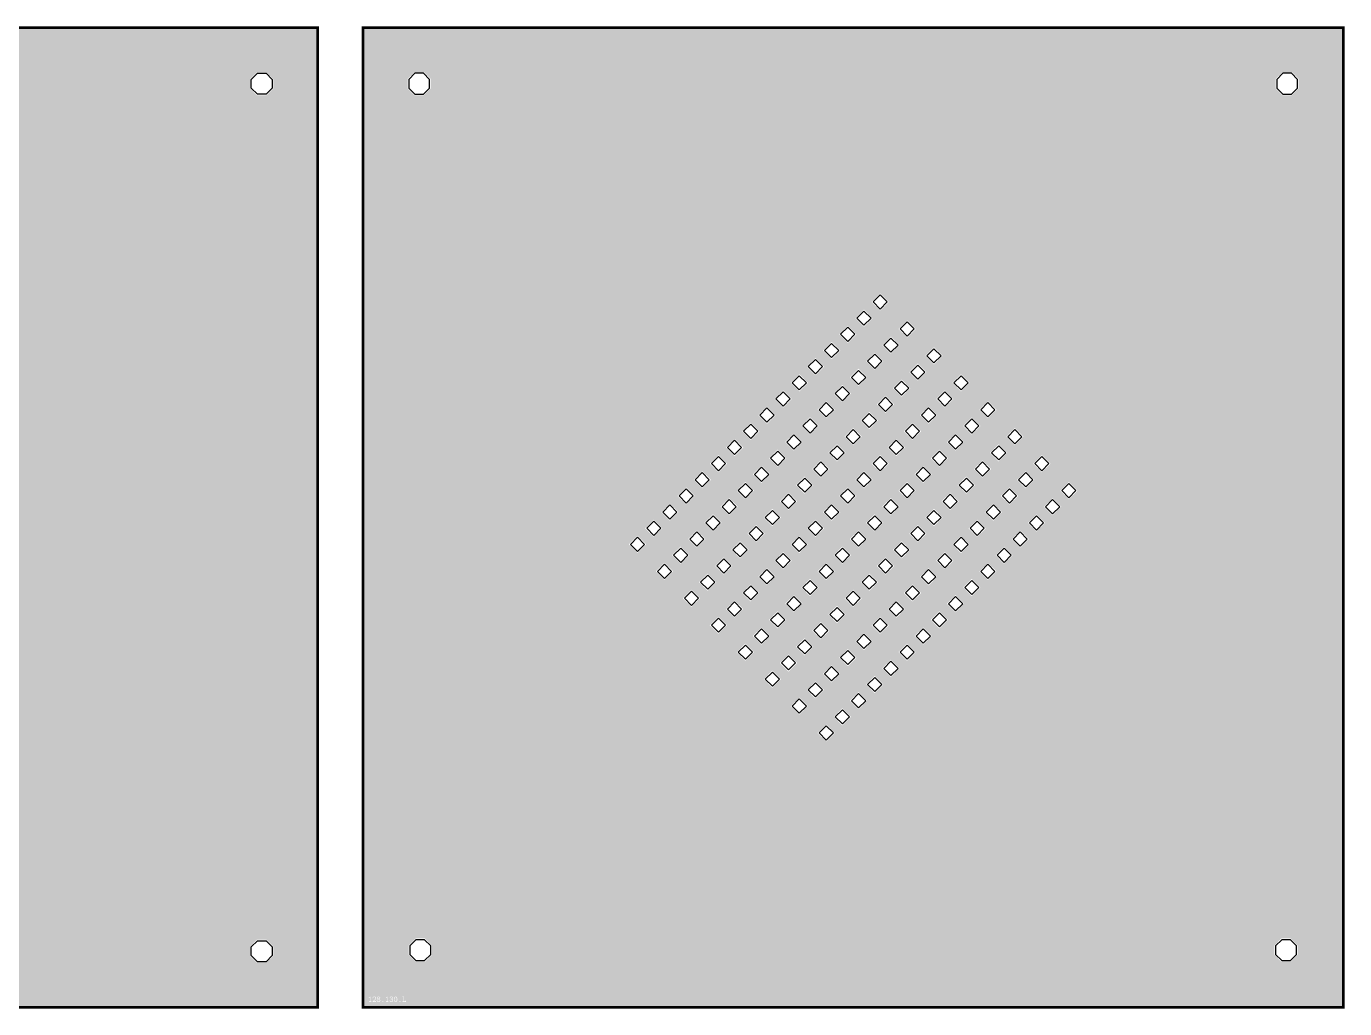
# Model space of a CAD drawing. Extents: x -11195 to 77029, y -42191 to 8336.
# Drawn here: x 21021 to 33125, y -28667 to -19642 of the extents above; entities that cross this region are included whole.
import ezdxf

# ---------------------------------------------------------------- set-up
doc = ezdxf.new("R2010")
doc.units = 13
doc.header["$MEASUREMENT"] = 0
doc.layers.get('0').update_dxf_attribs({"color": 6})
for name, color, linetype in [('L14D0 Au', 2, 'Continuous'), ('L16D0 Col', 254, 'Continuous'), ('L20D0 Key', 8, 'Continuous')]:
    doc.layers.add(name, color=color, linetype=linetype)

# ---------------------------------------------------------------- blocks, each defined once
blk = doc.blocks.new('SMALLPOST')
at = {"layer": 'L20D0 Key'}
blk.add_lwpolyline([(-39.799, -96.083), (-96.083, -39.799), (-96.083, 39.799), (-39.799, 96.083), (39.799, 96.083), (96.083, 39.799), (96.083, -39.799), (39.799, -96.083)], close=True, dxfattribs=at)
blk = doc.blocks.new('128.70.L.RIE')
at = {"layer": 'L14D0 Au'}
h = blk.add_hatch(color=256, dxfattribs=at)
h.paths.add_polyline_path([(145, 72), (146, 72), (151, 74), (155, 76), (156, 81), (154, 86), (152, 87), (147, 89), (146, 89), (140, 88), (137, 85), (135, 81), (137, 76), (139, 74)], flags=0)
h.paths.add_polyline_path([(265, 89), (263, 89), (259, 87), (256, 83), (254, 78), (253, 72), (252, 69), (253, 63), (254, 57), (257, 52), (257, 52), (261, 48), (263, 47), (268, 49), (271, 54), (271, 54), (273, 59), (274, 65), (274, 69), (274, 75), (272, 81), (270, 85), (269, 86)], flags=0)
h.paths.add_polyline_path([(144, 48), (146, 47), (151, 49), (155, 52), (157, 57), (157, 58), (156, 63), (153, 66), (148, 68), (146, 68), (140, 67), (136, 64), (134, 58), (134, 58), (136, 52), (139, 50)], flags=0)
h.paths.add_polyline_path([(559, 8591), (621, 8529), (621, 8441), (559, 8379), (471, 8379), (409, 8441), (409, 8529), (471, 8591)], flags=16)
h.paths.add_polyline_path([(559, 621), (621, 559), (621, 471), (559, 409), (471, 409), (409, 471), (409, 559), (471, 621)], flags=16)
h.paths.add_polyline_path([(3692, 5165), (3729, 5201), (3766, 5165), (3729, 5128)], flags=16)
h.paths.add_polyline_path([(3480, 4953), (3517, 4989), (3554, 4953), (3517, 4916)], flags=16)
h.paths.add_polyline_path([(3268, 4740), (3305, 4777), (3342, 4740), (3305, 4704)], flags=16)
h.paths.add_polyline_path([(3056, 4528), (3093, 4565), (3130, 4528), (3093, 4492)], flags=16)
h.paths.add_polyline_path([(3898, 4960), (3934, 4996), (3971, 4960), (3934, 4923)], flags=16)
h.paths.add_polyline_path([(3685, 4747), (3722, 4784), (3759, 4747), (3722, 4711)], flags=16)
h.paths.add_polyline_path([(3473, 4535), (3510, 4572), (3547, 4535), (3510, 4499)], flags=16)
h.paths.add_polyline_path([(3261, 4323), (3298, 4360), (3335, 4323), (3298, 4286)], flags=16)
h.paths.add_polyline_path([(4103, 4755), (4139, 4791), (4176, 4755), (4139, 4718)], flags=16)
h.paths.add_polyline_path([(3890, 4542), (3927, 4579), (3964, 4542), (3927, 4506)], flags=16)
h.paths.add_polyline_path([(3678, 4330), (3715, 4367), (3752, 4330), (3715, 4294)], flags=16)
h.paths.add_polyline_path([(3466, 4118), (3503, 4155), (3540, 4118), (3503, 4081)], flags=16)
h.paths.add_polyline_path([(4308, 4549), (4344, 4586), (4381, 4549), (4344, 4513)], flags=16)
h.paths.add_polyline_path([(4096, 4337), (4132, 4374), (4169, 4337), (4132, 4301)], flags=16)
h.paths.add_polyline_path([(3883, 4125), (3920, 4162), (3957, 4125), (3920, 4088)], flags=16)
h.paths.add_polyline_path([(3671, 3913), (3708, 3950), (3745, 3913), (3708, 3876)], flags=16)
h.paths.add_polyline_path([(5308, 3835), (5271, 3799), (5234, 3835), (5271, 3872)], flags=16)
h.paths.add_polyline_path([(5520, 4047), (5483, 4011), (5446, 4047), (5483, 4084)], flags=16)
h.paths.add_polyline_path([(5732, 4260), (5695, 4223), (5658, 4260), (5695, 4296)], flags=16)
h.paths.add_polyline_path([(5944, 4472), (5907, 4435), (5870, 4472), (5907, 4508)], flags=16)
h.paths.add_polyline_path([(5102, 4040), (5066, 4004), (5029, 4040), (5066, 4077)], flags=16)
h.paths.add_polyline_path([(5315, 4253), (5278, 4216), (5241, 4253), (5278, 4289)], flags=16)
h.paths.add_polyline_path([(5527, 4465), (5490, 4428), (5453, 4465), (5490, 4501)], flags=16)
h.paths.add_polyline_path([(5739, 4677), (5702, 4640), (5665, 4677), (5702, 4714)], flags=16)
h.paths.add_polyline_path([(4897, 4245), (4861, 4209), (4824, 4245), (4861, 4282)], flags=16)
h.paths.add_polyline_path([(5110, 4458), (5073, 4421), (5036, 4458), (5073, 4494)], flags=16)
h.paths.add_polyline_path([(5322, 4670), (5285, 4633), (5248, 4670), (5285, 4706)], flags=16)
h.paths.add_polyline_path([(5534, 4882), (5497, 4845), (5460, 4882), (5497, 4919)], flags=16)
h.paths.add_polyline_path([(4692, 4451), (4656, 4414), (4619, 4451), (4656, 4487)], flags=16)
h.paths.add_polyline_path([(4904, 4663), (4868, 4626), (4831, 4663), (4868, 4699)], flags=16)
h.paths.add_polyline_path([(5117, 4875), (5080, 4838), (5043, 4875), (5080, 4912)], flags=16)
h.paths.add_polyline_path([(5329, 5087), (5292, 5050), (5255, 5087), (5292, 5124)], flags=16)
h.paths.add_polyline_path([(5201, 3729), (5165, 3692), (5128, 3729), (5165, 3766)], flags=16)
h.paths.add_polyline_path([(4989, 3517), (4953, 3480), (4916, 3517), (4953, 3554)], flags=16)
h.paths.add_polyline_path([(4777, 3305), (4740, 3268), (4704, 3305), (4740, 3342)], flags=16)
h.paths.add_polyline_path([(4565, 3093), (4528, 3056), (4492, 3093), (4528, 3130)], flags=16)
h.paths.add_polyline_path([(4996, 3934), (4960, 3898), (4923, 3934), (4960, 3971)], flags=16)
h.paths.add_polyline_path([(4784, 3722), (4747, 3685), (4711, 3722), (4747, 3759)], flags=16)
h.paths.add_polyline_path([(4572, 3510), (4535, 3473), (4499, 3510), (4535, 3547)], flags=16)
h.paths.add_polyline_path([(4360, 3298), (4323, 3261), (4286, 3298), (4323, 3335)], flags=16)
h.paths.add_polyline_path([(4791, 4139), (4755, 4103), (4718, 4139), (4755, 4176)], flags=16)
h.paths.add_polyline_path([(4579, 3927), (4542, 3890), (4506, 3927), (4542, 3964)], flags=16)
h.paths.add_polyline_path([(4367, 3715), (4330, 3678), (4294, 3715), (4330, 3752)], flags=16)
h.paths.add_polyline_path([(4155, 3503), (4118, 3466), (4081, 3503), (4118, 3540)], flags=16)
h.paths.add_polyline_path([(4586, 4344), (4549, 4308), (4513, 4344), (4549, 4381)], flags=16)
h.paths.add_polyline_path([(4374, 4132), (4337, 4096), (4301, 4132), (4337, 4169)], flags=16)
h.paths.add_polyline_path([(4162, 3920), (4125, 3883), (4088, 3920), (4125, 3957)], flags=16)
h.paths.add_polyline_path([(3950, 3708), (3913, 3671), (3876, 3708), (3913, 3745)], flags=16)
h.paths.add_polyline_path([(3799, 5271), (3835, 5308), (3872, 5271), (3835, 5234)], flags=16)
h.paths.add_polyline_path([(4011, 5483), (4047, 5520), (4084, 5483), (4047, 5446)], flags=16)
h.paths.add_polyline_path([(4223, 5695), (4260, 5732), (4296, 5695), (4260, 5658)], flags=16)
h.paths.add_polyline_path([(4435, 5907), (4472, 5944), (4508, 5907), (4472, 5870)], flags=16)
h.paths.add_polyline_path([(4004, 5066), (4040, 5102), (4077, 5066), (4040, 5029)], flags=16)
h.paths.add_polyline_path([(4216, 5278), (4253, 5315), (4289, 5278), (4253, 5241)], flags=16)
h.paths.add_polyline_path([(4428, 5490), (4465, 5527), (4501, 5490), (4465, 5453)], flags=16)
h.paths.add_polyline_path([(4640, 5702), (4677, 5739), (4714, 5702), (4677, 5665)], flags=16)
h.paths.add_polyline_path([(4209, 4861), (4245, 4897), (4282, 4861), (4245, 4824)], flags=16)
h.paths.add_polyline_path([(4421, 5073), (4458, 5110), (4494, 5073), (4458, 5036)], flags=16)
h.paths.add_polyline_path([(4633, 5285), (4670, 5322), (4706, 5285), (4670, 5248)], flags=16)
h.paths.add_polyline_path([(4845, 5497), (4882, 5534), (4919, 5497), (4882, 5460)], flags=16)
h.paths.add_polyline_path([(4414, 4656), (4451, 4692), (4487, 4656), (4451, 4619)], flags=16)
h.paths.add_polyline_path([(4626, 4868), (4663, 4904), (4699, 4868), (4663, 4831)], flags=16)
h.paths.add_polyline_path([(4838, 5080), (4875, 5117), (4912, 5080), (4875, 5043)], flags=16)
h.paths.add_polyline_path([(5050, 5292), (5087, 5329), (5124, 5292), (5087, 5255)], flags=16)
h.paths.add_polyline_path([(5156, 5398), (5193, 5435), (5230, 5398), (5193, 5361)], flags=16)
h.paths.add_polyline_path([(4944, 5186), (4981, 5223), (5018, 5186), (4981, 5149)], flags=16)
h.paths.add_polyline_path([(4732, 4974), (4769, 5011), (4805, 4974), (4769, 4937)], flags=16)
h.paths.add_polyline_path([(4520, 4762), (4557, 4798), (4593, 4762), (4557, 4725)], flags=16)
h.paths.add_polyline_path([(4951, 5603), (4988, 5640), (5025, 5603), (4988, 5566)], flags=16)
h.paths.add_polyline_path([(4739, 5391), (4776, 5428), (4813, 5391), (4776, 5354)], flags=16)
h.paths.add_polyline_path([(4527, 5179), (4564, 5216), (4600, 5179), (4564, 5142)], flags=16)
h.paths.add_polyline_path([(4315, 4967), (4352, 5003), (4388, 4967), (4352, 4930)], flags=16)
h.paths.add_polyline_path([(4746, 5808), (4783, 5845), (4820, 5808), (4783, 5771)], flags=16)
h.paths.add_polyline_path([(4534, 5596), (4571, 5633), (4607, 5596), (4571, 5559)], flags=16)
h.paths.add_polyline_path([(4322, 5384), (4359, 5421), (4395, 5384), (4359, 5347)], flags=16)
h.paths.add_polyline_path([(4110, 5172), (4146, 5209), (4183, 5172), (4146, 5135)], flags=16)
h.paths.add_polyline_path([(4541, 6013), (4578, 6050), (4615, 6013), (4578, 5976)], flags=16)
h.paths.add_polyline_path([(4329, 5801), (4366, 5838), (4402, 5801), (4366, 5764)], flags=16)
h.paths.add_polyline_path([(4117, 5589), (4154, 5626), (4190, 5589), (4154, 5552)], flags=16)
h.paths.add_polyline_path([(3905, 5377), (3941, 5414), (3978, 5377), (3941, 5340)], flags=16)
h.paths.add_polyline_path([(3844, 3602), (3807, 3565), (3770, 3602), (3807, 3639)], flags=16)
h.paths.add_polyline_path([(4056, 3814), (4019, 3777), (3982, 3814), (4019, 3851)], flags=16)
h.paths.add_polyline_path([(4268, 4026), (4231, 3989), (4195, 4026), (4231, 4063)], flags=16)
h.paths.add_polyline_path([(4480, 4238), (4443, 4202), (4407, 4238), (4443, 4275)], flags=16)
h.paths.add_polyline_path([(4049, 3397), (4012, 3360), (3975, 3397), (4012, 3434)], flags=16)
h.paths.add_polyline_path([(4261, 3609), (4224, 3572), (4187, 3609), (4224, 3646)], flags=16)
h.paths.add_polyline_path([(4473, 3821), (4436, 3784), (4400, 3821), (4436, 3858)], flags=16)
h.paths.add_polyline_path([(4685, 4033), (4648, 3997), (4612, 4033), (4648, 4070)], flags=16)
h.paths.add_polyline_path([(4254, 3192), (4217, 3155), (4180, 3192), (4217, 3229)], flags=16)
h.paths.add_polyline_path([(4466, 3404), (4429, 3367), (4393, 3404), (4429, 3441)], flags=16)
h.paths.add_polyline_path([(4678, 3616), (4641, 3579), (4605, 3616), (4641, 3653)], flags=16)
h.paths.add_polyline_path([(4890, 3828), (4854, 3791), (4817, 3828), (4854, 3865)], flags=16)
h.paths.add_polyline_path([(4459, 2987), (4422, 2950), (4385, 2987), (4422, 3024)], flags=16)
h.paths.add_polyline_path([(4671, 3199), (4634, 3162), (4598, 3199), (4634, 3236)], flags=16)
h.paths.add_polyline_path([(4883, 3411), (4846, 3374), (4810, 3411), (4846, 3448)], flags=16)
h.paths.add_polyline_path([(5095, 3623), (5059, 3586), (5022, 3623), (5059, 3660)], flags=16)
h.paths.add_polyline_path([(5435, 5193), (5398, 5156), (5361, 5193), (5398, 5230)], flags=16)
h.paths.add_polyline_path([(5223, 4981), (5186, 4944), (5149, 4981), (5186, 5018)], flags=16)
h.paths.add_polyline_path([(5011, 4769), (4974, 4732), (4937, 4769), (4974, 4805)], flags=16)
h.paths.add_polyline_path([(4798, 4557), (4762, 4520), (4725, 4557), (4762, 4593)], flags=16)
h.paths.add_polyline_path([(5640, 4988), (5603, 4951), (5566, 4988), (5603, 5025)], flags=16)
h.paths.add_polyline_path([(5428, 4776), (5391, 4739), (5354, 4776), (5391, 4813)], flags=16)
h.paths.add_polyline_path([(5216, 4564), (5179, 4527), (5142, 4564), (5179, 4600)], flags=16)
h.paths.add_polyline_path([(5003, 4352), (4967, 4315), (4930, 4352), (4967, 4388)], flags=16)
h.paths.add_polyline_path([(5845, 4783), (5808, 4746), (5771, 4783), (5808, 4820)], flags=16)
h.paths.add_polyline_path([(5633, 4571), (5596, 4534), (5559, 4571), (5596, 4607)], flags=16)
h.paths.add_polyline_path([(5421, 4359), (5384, 4322), (5347, 4359), (5384, 4395)], flags=16)
h.paths.add_polyline_path([(5209, 4146), (5172, 4110), (5135, 4146), (5172, 4183)], flags=16)
h.paths.add_polyline_path([(6050, 4578), (6013, 4541), (5976, 4578), (6013, 4615)], flags=16)
h.paths.add_polyline_path([(5838, 4366), (5801, 4329), (5764, 4366), (5801, 4402)], flags=16)
h.paths.add_polyline_path([(5626, 4154), (5589, 4117), (5552, 4154), (5589, 4190)], flags=16)
h.paths.add_polyline_path([(5414, 3941), (5377, 3905), (5340, 3941), (5377, 3978)], flags=16)
h.paths.add_polyline_path([(3565, 3807), (3602, 3844), (3639, 3807), (3602, 3770)], flags=16)
h.paths.add_polyline_path([(3777, 4019), (3814, 4056), (3851, 4019), (3814, 3982)], flags=16)
h.paths.add_polyline_path([(3989, 4231), (4026, 4268), (4063, 4231), (4026, 4195)], flags=16)
h.paths.add_polyline_path([(4202, 4443), (4238, 4480), (4275, 4443), (4238, 4407)], flags=16)
h.paths.add_polyline_path([(3360, 4012), (3397, 4049), (3434, 4012), (3397, 3975)], flags=16)
h.paths.add_polyline_path([(3572, 4224), (3609, 4261), (3646, 4224), (3609, 4187)], flags=16)
h.paths.add_polyline_path([(3784, 4436), (3821, 4473), (3858, 4436), (3821, 4400)], flags=16)
h.paths.add_polyline_path([(3997, 4648), (4033, 4685), (4070, 4648), (4033, 4612)], flags=16)
h.paths.add_polyline_path([(3155, 4217), (3192, 4254), (3229, 4217), (3192, 4180)], flags=16)
h.paths.add_polyline_path([(3367, 4429), (3404, 4466), (3441, 4429), (3404, 4393)], flags=16)
h.paths.add_polyline_path([(3579, 4641), (3616, 4678), (3653, 4641), (3616, 4605)], flags=16)
h.paths.add_polyline_path([(3791, 4854), (3828, 4890), (3865, 4854), (3828, 4817)], flags=16)
h.paths.add_polyline_path([(2950, 4422), (2987, 4459), (3024, 4422), (2987, 4385)], flags=16)
h.paths.add_polyline_path([(3162, 4634), (3199, 4671), (3236, 4634), (3199, 4598)], flags=16)
h.paths.add_polyline_path([(3374, 4846), (3411, 4883), (3448, 4846), (3411, 4810)], flags=16)
h.paths.add_polyline_path([(3586, 5059), (3623, 5095), (3660, 5059), (3623, 5022)], flags=16)
h.paths.add_polyline_path([(8529, 621), (8591, 559), (8591, 471), (8529, 409), (8441, 409), (8379, 471), (8379, 559), (8441, 621)], flags=16)
h.paths.add_polyline_path([(8529, 8591), (8591, 8529), (8591, 8441), (8529, 8379), (8441, 8379), (8379, 8441), (8379, 8529), (8441, 8591)], flags=16)
h.paths.add_polyline_path([(100, 93), (106, 94), (111, 93), (116, 90), (119, 88), (122, 83), (122, 78), (121, 73), (119, 68), (116, 64), (114, 61), (99, 48), (117, 48), (118, 52), (120, 52), (122, 49), (122, 47), (121, 44), (94, 44), (91, 46), (92, 48), (109, 63), (113, 68), (116, 73), (117, 75), (117, 78), (116, 83), (112, 87), (112, 87), (107, 89), (105, 89), (100, 87), (97, 84), (96, 82), (97, 79), (95, 76), (94, 76), (91, 78), (91, 80), (92, 85), (96, 90)], flags=16)
h.paths.add_polyline_path([(189, 48), (187, 44), (185, 44), (181, 46), (181, 48), (183, 52), (185, 53), (189, 50)], flags=16)
h.paths.add_polyline_path([(209, 94), (210, 94), (212, 93), (213, 93), (237, 93), (240, 90), (239, 88), (235, 84), (232, 79), (229, 74), (227, 69), (225, 64), (224, 58), (223, 55), (222, 49), (222, 46), (220, 43), (217, 46), (218, 52), (219, 58), (220, 63), (222, 69), (224, 74), (225, 75), (227, 80), (231, 85), (233, 88), (213, 88), (212, 85), (210, 84), (208, 88), (208, 91)], flags=16)
h.paths.add_polyline_path([(268, 92), (272, 89), (274, 87), (277, 82), (278, 77), (279, 71), (279, 68), (279, 62), (277, 56), (275, 51), (273, 49), (269, 45), (264, 43), (263, 43), (259, 44), (254, 47), (252, 50), (250, 54), (248, 60), (248, 66), (248, 68), (248, 74), (249, 80), (251, 85), (253, 88), (258, 92), (262, 93), (263, 94)], flags=16)
h.paths.add_polyline_path([(328, 93), (339, 93), (342, 90), (339, 88), (335, 88), (335, 48), (354, 48), (354, 54), (355, 57), (356, 57), (359, 54), (359, 47), (357, 44), (356, 44), (328, 44), (325, 46), (328, 48), (330, 48), (330, 88), (328, 88), (325, 90)], flags=16)
h.paths.add_polyline_path([(307, 48), (305, 44), (302, 44), (299, 46), (298, 48), (301, 52), (303, 53), (306, 50)], flags=16)
h.paths.add_polyline_path([(158, 48), (157, 47), (152, 44), (147, 43), (146, 43), (140, 44), (136, 46), (133, 48), (130, 53), (130, 58), (131, 63), (134, 67), (135, 67), (140, 70), (140, 70), (135, 73), (132, 77), (131, 77), (131, 81), (132, 86), (135, 90), (140, 93), (146, 94), (151, 93), (156, 90), (158, 88), (161, 83), (161, 81), (159, 76), (156, 72), (151, 70), (157, 68), (160, 64), (161, 61), (162, 58), (161, 52)], flags=16)
h.paths.add_polyline_path([(67, 92), (69, 94), (71, 90), (71, 48), (78, 48), (81, 46), (78, 44), (59, 44), (56, 46), (59, 48), (66, 48), (66, 83), (66, 83), (61, 80), (58, 79), (56, 82), (59, 84), (63, 86), (66, 91)], flags=16)
h.paths.add_polyline_path([(10, 8990), (10, 10), (8990, 10), (8990, 8990)])
at = {"layer": 'L16D0 Col', "const_width": 25}
blk.add_lwpolyline([(9000, 0), (0, 0), (0, 9000), (9000, 9000)], close=True, dxfattribs=at)
at = {"layer": 'L16D0 Col'}
for points in [[(4600, 6013), (4578, 6036), (4555, 6013), (4578, 5991)], [(4388, 5801), (4366, 5824), (4343, 5801), (4366, 5778)], [(4494, 5907), (4472, 5930), (4449, 5907), (4472, 5885)], [(4805, 5808), (4783, 5831), (4760, 5808), (4783, 5786)], [(4282, 5695), (4260, 5718), (4237, 5695), (4260, 5672)], [(4699, 5702), (4677, 5725), (4654, 5702), (4677, 5679)], [(4176, 5589), (4154, 5612), (4131, 5589), (4154, 5566)], [(4593, 5596), (4571, 5619), (4548, 5596), (4571, 5573)], [(5011, 5603), (4988, 5626), (4965, 5603), (4988, 5580)], [(4070, 5483), (4047, 5506), (4025, 5483), (4047, 5460)], [(4487, 5490), (4465, 5513), (4442, 5490), (4465, 5467)], [(4904, 5497), (4882, 5520), (4859, 5497), (4882, 5474)], [(3964, 5377), (3941, 5399), (3919, 5377), (3941, 5354)], [(4381, 5384), (4359, 5407), (4336, 5384), (4359, 5361)], [(4798, 5391), (4776, 5414), (4753, 5391), (4776, 5368)], [(5216, 5398), (5193, 5421), (5170, 5398), (5193, 5375)], [(3858, 5271), (3835, 5293), (3813, 5271), (3835, 5248)], [(4275, 5278), (4253, 5300), (4230, 5278), (4253, 5255)], [(4692, 5285), (4670, 5308), (4647, 5285), (4670, 5262)], [(5003, 5186), (4981, 5209), (4958, 5186), (4981, 5163)], [(5110, 5292), (5087, 5315), (5064, 5292), (5087, 5269)], [(5375, 5193), (5398, 5170), (5421, 5193), (5398, 5216)], [(3752, 5165), (3729, 5187), (3707, 5165), (3729, 5142)], [(4063, 5066), (4040, 5088), (4018, 5066), (4040, 5043)], [(4169, 5172), (4146, 5194), (4124, 5172), (4146, 5149)], [(4480, 5073), (4458, 5095), (4435, 5073), (4458, 5050)], [(4586, 5179), (4564, 5201), (4541, 5179), (4564, 5156)], [(4897, 5080), (4875, 5102), (4852, 5080), (4875, 5057)], [(5269, 5087), (5292, 5064), (5315, 5087), (5292, 5110)], [(3540, 4953), (3517, 4975), (3494, 4953), (3517, 4930)], [(3646, 5059), (3623, 5081), (3601, 5059), (3623, 5036)], [(3957, 4960), (3934, 4982), (3912, 4960), (3934, 4937)], [(4374, 4967), (4352, 4989), (4329, 4967), (4352, 4944)], [(4791, 4974), (4769, 4996), (4746, 4974), (4769, 4951)], [(5163, 4981), (5186, 4958), (5209, 4981), (5186, 5003)], [(5580, 4988), (5603, 4965), (5626, 4988), (5603, 5011)], [(3434, 4846), (3411, 4869), (3388, 4846), (3411, 4824)], [(3851, 4854), (3828, 4876), (3806, 4854), (3828, 4831)], [(4268, 4861), (4245, 4883), (4223, 4861), (4245, 4838)], [(4685, 4868), (4663, 4890), (4640, 4868), (4663, 4845)], [(5057, 4875), (5080, 4852), (5102, 4875), (5080, 4897)], [(5474, 4882), (5497, 4859), (5520, 4882), (5497, 4904)], [(3328, 4740), (3305, 4763), (3282, 4740), (3305, 4718)], [(3745, 4747), (3722, 4770), (3700, 4747), (3722, 4725)], [(4162, 4755), (4139, 4777), (4117, 4755), (4139, 4732)], [(4579, 4762), (4557, 4784), (4534, 4762), (4557, 4739)], [(4951, 4769), (4974, 4746), (4996, 4769), (4974, 4791)], [(5368, 4776), (5391, 4753), (5414, 4776), (5391, 4798)], [(5786, 4783), (5808, 4760), (5831, 4783), (5808, 4805)], [(3222, 4634), (3199, 4657), (3176, 4634), (3199, 4612)], [(3639, 4641), (3616, 4664), (3593, 4641), (3616, 4619)], [(4056, 4648), (4033, 4671), (4011, 4648), (4033, 4626)], [(4473, 4656), (4451, 4678), (4428, 4656), (4451, 4633)], [(4845, 4663), (4868, 4640), (4890, 4663), (4868, 4685)], [(5262, 4670), (5285, 4647), (5308, 4670), (5285, 4692)], [(5679, 4677), (5702, 4654), (5725, 4677), (5702, 4699)], [(5991, 4578), (6013, 4555), (6036, 4578), (6013, 4600)], [(3115, 4528), (3093, 4551), (3070, 4528), (3093, 4506)], [(3533, 4535), (3510, 4558), (3487, 4535), (3510, 4513)], [(3950, 4542), (3927, 4565), (3905, 4542), (3927, 4520)], [(4367, 4549), (4344, 4572), (4322, 4549), (4344, 4527)], [(4739, 4557), (4762, 4534), (4784, 4557), (4762, 4579)], [(5050, 4458), (5073, 4435), (5095, 4458), (5073, 4480)], [(5156, 4564), (5179, 4541), (5201, 4564), (5179, 4586)], [(5467, 4465), (5490, 4442), (5513, 4465), (5490, 4487)], [(5573, 4571), (5596, 4548), (5619, 4571), (5596, 4593)], [(5885, 4472), (5907, 4449), (5930, 4472), (5907, 4494)], [(3009, 4422), (2987, 4445), (2964, 4422), (2987, 4400)], [(3427, 4429), (3404, 4452), (3381, 4429), (3404, 4407)], [(3844, 4436), (3821, 4459), (3799, 4436), (3821, 4414)], [(4155, 4337), (4132, 4360), (4110, 4337), (4132, 4315)], [(4261, 4443), (4238, 4466), (4216, 4443), (4238, 4421)], [(4527, 4344), (4549, 4322), (4572, 4344), (4549, 4367)], [(4633, 4451), (4656, 4428), (4678, 4451), (4656, 4473)], [(4944, 4352), (4967, 4329), (4989, 4352), (4967, 4374)], [(5361, 4359), (5384, 4336), (5407, 4359), (5384, 4381)], [(5778, 4366), (5801, 4343), (5824, 4366), (5801, 4388)], [(3214, 4217), (3192, 4240), (3169, 4217), (3192, 4195)], [(3321, 4323), (3298, 4346), (3275, 4323), (3298, 4301)], [(3632, 4224), (3609, 4247), (3586, 4224), (3609, 4202)], [(3738, 4330), (3715, 4353), (3692, 4330), (3715, 4308)], [(4049, 4231), (4026, 4254), (4004, 4231), (4026, 4209)], [(4421, 4238), (4443, 4216), (4466, 4238), (4443, 4261)], [(4838, 4245), (4861, 4223), (4883, 4245), (4861, 4268)], [(5255, 4253), (5278, 4230), (5300, 4253), (5278, 4275)], [(5672, 4260), (5695, 4237), (5718, 4260), (5695, 4282)], [(3526, 4118), (3503, 4141), (3480, 4118), (3503, 4096)], [(3943, 4125), (3920, 4148), (3898, 4125), (3920, 4103)], [(4315, 4132), (4337, 4110), (4360, 4132), (4337, 4155)], [(4732, 4139), (4755, 4117), (4777, 4139), (4755, 4162)], [(5149, 4146), (5172, 4124), (5194, 4146), (5172, 4169)], [(5566, 4154), (5589, 4131), (5612, 4154), (5589, 4176)], [(3420, 4012), (3397, 4035), (3374, 4012), (3397, 3989)], [(3837, 4019), (3814, 4042), (3791, 4019), (3814, 3997)], [(4209, 4026), (4231, 4004), (4254, 4026), (4231, 4049)], [(4626, 4033), (4648, 4011), (4671, 4033), (4648, 4056)], [(5043, 4040), (5066, 4018), (5088, 4040), (5066, 4063)], [(5460, 4047), (5483, 4025), (5506, 4047), (5483, 4070)], [(3731, 3913), (3708, 3936), (3685, 3913), (3708, 3890)], [(4103, 3920), (4125, 3898), (4148, 3920), (4125, 3943)], [(4520, 3927), (4542, 3905), (4565, 3927), (4542, 3950)], [(4937, 3934), (4960, 3912), (4982, 3934), (4960, 3957)], [(5354, 3941), (5377, 3919), (5399, 3941), (5377, 3964)], [(3625, 3807), (3602, 3830), (3579, 3807), (3602, 3784)], [(3997, 3814), (4019, 3791), (4042, 3814), (4019, 3837)], [(4414, 3821), (4436, 3799), (4459, 3821), (4436, 3844)], [(4831, 3828), (4854, 3806), (4876, 3828), (4854, 3851)], [(5248, 3835), (5271, 3813), (5293, 3835), (5271, 3858)], [(3890, 3708), (3913, 3685), (3936, 3708), (3913, 3731)], [(4202, 3609), (4224, 3586), (4247, 3609), (4224, 3632)], [(4308, 3715), (4330, 3692), (4353, 3715), (4330, 3738)], [(4619, 3616), (4641, 3593), (4664, 3616), (4641, 3639)], [(4725, 3722), (4747, 3700), (4770, 3722), (4747, 3745)], [(5036, 3623), (5059, 3601), (5081, 3623), (5059, 3646)], [(5142, 3729), (5165, 3707), (5187, 3729), (5165, 3752)], [(3784, 3602), (3807, 3579), (3830, 3602), (3807, 3625)], [(4096, 3503), (4118, 3480), (4141, 3503), (4118, 3526)], [(4513, 3510), (4535, 3487), (4558, 3510), (4535, 3533)], [(4930, 3517), (4953, 3494), (4975, 3517), (4953, 3540)], [(3989, 3397), (4012, 3374), (4035, 3397), (4012, 3420)], [(4407, 3404), (4429, 3381), (4452, 3404), (4429, 3427)], [(4824, 3411), (4846, 3388), (4869, 3411), (4846, 3434)], [(4301, 3298), (4323, 3275), (4346, 3298), (4323, 3321)], [(4718, 3305), (4740, 3282), (4763, 3305), (4740, 3328)], [(4195, 3192), (4217, 3169), (4240, 3192), (4217, 3214)], [(4612, 3199), (4634, 3176), (4657, 3199), (4634, 3222)], [(4506, 3093), (4528, 3070), (4551, 3093), (4528, 3115)], [(4400, 2987), (4422, 2964), (4445, 2987), (4422, 3009)]]:
    blk.add_lwpolyline(points, close=True, dxfattribs=at)
at = {"xscale": -1, "yscale": -1, "rotation": 315.0000000000002}
for p in [(515, 8485), (8485, 8485), (515, 515), (8485, 515)]:
    blk.add_blockref('SMALLPOST', p, dxfattribs=at)
blk = doc.blocks.new('128.130.L.RIE')
at = {"layer": 'L14D0 Au'}
h = blk.add_hatch(color=256, dxfattribs=at)
h.paths.add_polyline_path([(141, 78), (142, 78), (147, 79), (151, 81), (152, 86), (150, 91), (148, 93), (143, 94), (142, 94), (136, 93), (133, 90), (131, 86), (133, 81), (135, 79)], flags=0)
h.paths.add_polyline_path([(300, 94), (298, 94), (294, 92), (291, 88), (289, 83), (288, 77), (288, 74), (288, 68), (290, 62), (292, 57), (292, 57), (296, 53), (298, 53), (303, 54), (306, 59), (306, 59), (308, 64), (309, 70), (309, 74), (309, 81), (307, 86), (305, 90), (305, 91)], flags=0)
h.paths.add_polyline_path([(140, 53), (142, 53), (147, 54), (151, 57), (153, 62), (153, 63), (152, 68), (149, 71), (144, 73), (142, 73), (136, 72), (132, 69), (130, 63), (130, 63), (132, 58), (135, 55)], flags=0)
h.paths.add_polyline_path([(4480, 2669), (4401, 2589), (4322, 2669), (4401, 2748)], flags=16)
h.paths.add_polyline_path([(4777, 2966), (4698, 2886), (4619, 2966), (4698, 3045)], flags=16)
h.paths.add_polyline_path([(5074, 3263), (4995, 3183), (4916, 3263), (4995, 3342)], flags=16)
h.paths.add_polyline_path([(5371, 3560), (5292, 3480), (5213, 3560), (5292, 3639)], flags=16)
h.paths.add_polyline_path([(4233, 2916), (4154, 2837), (4074, 2916), (4154, 2995)], flags=16)
h.paths.add_polyline_path([(4530, 3213), (4451, 3134), (4371, 3213), (4451, 3292)], flags=16)
h.paths.add_polyline_path([(4827, 3510), (4747, 3431), (4668, 3510), (4747, 3589)], flags=16)
h.paths.add_polyline_path([(5124, 3807), (5044, 3728), (4965, 3807), (5044, 3886)], flags=16)
h.paths.add_polyline_path([(3985, 3164), (3906, 3084), (3827, 3164), (3906, 3243)], flags=16)
h.paths.add_polyline_path([(4282, 3461), (4203, 3381), (4124, 3461), (4203, 3540)], flags=16)
h.paths.add_polyline_path([(4579, 3758), (4500, 3678), (4421, 3758), (4500, 3837)], flags=16)
h.paths.add_polyline_path([(4876, 4055), (4797, 3975), (4718, 4055), (4797, 4134)], flags=16)
h.paths.add_polyline_path([(3738, 3411), (3659, 3332), (3579, 3411), (3659, 3490)], flags=16)
h.paths.add_polyline_path([(4035, 3708), (3956, 3629), (3876, 3708), (3956, 3787)], flags=16)
h.paths.add_polyline_path([(4332, 4005), (4253, 3926), (4173, 4005), (4253, 4084)], flags=16)
h.paths.add_polyline_path([(4629, 4302), (4549, 4223), (4470, 4302), (4549, 4381)], flags=16)
h.paths.add_polyline_path([(4520, 6331), (4599, 6411), (4678, 6331), (4599, 6252)], flags=16)
h.paths.add_polyline_path([(4223, 6034), (4302, 6114), (4381, 6034), (4302, 5955)], flags=16)
h.paths.add_polyline_path([(3926, 5737), (4005, 5817), (4084, 5737), (4005, 5658)], flags=16)
h.paths.add_polyline_path([(3629, 5440), (3708, 5520), (3787, 5440), (3708, 5361)], flags=16)
h.paths.add_polyline_path([(4767, 6084), (4846, 6163), (4926, 6084), (4846, 6005)], flags=16)
h.paths.add_polyline_path([(4470, 5787), (4549, 5866), (4629, 5787), (4549, 5708)], flags=16)
h.paths.add_polyline_path([(4173, 5490), (4253, 5569), (4332, 5490), (4253, 5411)], flags=16)
h.paths.add_polyline_path([(3876, 5193), (3956, 5272), (4035, 5193), (3956, 5114)], flags=16)
h.paths.add_polyline_path([(5015, 5836), (5094, 5916), (5173, 5836), (5094, 5757)], flags=16)
h.paths.add_polyline_path([(4718, 5539), (4797, 5619), (4876, 5539), (4797, 5460)], flags=16)
h.paths.add_polyline_path([(4421, 5242), (4500, 5322), (4579, 5242), (4500, 5163)], flags=16)
h.paths.add_polyline_path([(4124, 4945), (4203, 5025), (4282, 4945), (4203, 4866)], flags=16)
h.paths.add_polyline_path([(5262, 5589), (5341, 5668), (5421, 5589), (5341, 5510)], flags=16)
h.paths.add_polyline_path([(4965, 5292), (5044, 5371), (5124, 5292), (5044, 5213)], flags=16)
h.paths.add_polyline_path([(4668, 4995), (4747, 5074), (4827, 4995), (4747, 4916)], flags=16)
h.paths.add_polyline_path([(4371, 4698), (4451, 4777), (4530, 4698), (4451, 4619)], flags=16)
h.paths.add_polyline_path([(2589, 4401), (2669, 4480), (2748, 4401), (2669, 4322)], flags=16)
h.paths.add_polyline_path([(2886, 4698), (2966, 4777), (3045, 4698), (2966, 4619)], flags=16)
h.paths.add_polyline_path([(3183, 4995), (3263, 5074), (3342, 4995), (3263, 4916)], flags=16)
h.paths.add_polyline_path([(3480, 5292), (3560, 5371), (3639, 5292), (3560, 5213)], flags=16)
h.paths.add_polyline_path([(2837, 4154), (2916, 4233), (2995, 4154), (2916, 4074)], flags=16)
h.paths.add_polyline_path([(3134, 4451), (3213, 4530), (3292, 4451), (3213, 4371)], flags=16)
h.paths.add_polyline_path([(3431, 4747), (3510, 4827), (3589, 4747), (3510, 4668)], flags=16)
h.paths.add_polyline_path([(3728, 5044), (3807, 5124), (3886, 5044), (3807, 4965)], flags=16)
h.paths.add_polyline_path([(3084, 3906), (3164, 3985), (3243, 3906), (3164, 3827)], flags=16)
h.paths.add_polyline_path([(3381, 4203), (3461, 4282), (3540, 4203), (3461, 4124)], flags=16)
h.paths.add_polyline_path([(3678, 4500), (3758, 4579), (3837, 4500), (3758, 4421)], flags=16)
h.paths.add_polyline_path([(3975, 4797), (4055, 4876), (4134, 4797), (4055, 4718)], flags=16)
h.paths.add_polyline_path([(3332, 3659), (3411, 3738), (3490, 3659), (3411, 3579)], flags=16)
h.paths.add_polyline_path([(3629, 3956), (3708, 4035), (3787, 3956), (3708, 3876)], flags=16)
h.paths.add_polyline_path([(3926, 4253), (4005, 4332), (4084, 4253), (4005, 4173)], flags=16)
h.paths.add_polyline_path([(4223, 4549), (4302, 4629), (4381, 4549), (4302, 4470)], flags=16)
h.paths.add_polyline_path([(6411, 4599), (6331, 4520), (6252, 4599), (6331, 4678)], flags=16)
h.paths.add_polyline_path([(6114, 4302), (6034, 4223), (5955, 4302), (6034, 4381)], flags=16)
h.paths.add_polyline_path([(5817, 4005), (5737, 3926), (5658, 4005), (5737, 4084)], flags=16)
h.paths.add_polyline_path([(5520, 3708), (5440, 3629), (5361, 3708), (5440, 3787)], flags=16)
h.paths.add_polyline_path([(6163, 4846), (6084, 4767), (6005, 4846), (6084, 4926)], flags=16)
h.paths.add_polyline_path([(5866, 4549), (5787, 4470), (5708, 4549), (5787, 4629)], flags=16)
h.paths.add_polyline_path([(5569, 4253), (5490, 4173), (5411, 4253), (5490, 4332)], flags=16)
h.paths.add_polyline_path([(5272, 3956), (5193, 3876), (5114, 3956), (5193, 4035)], flags=16)
h.paths.add_polyline_path([(5916, 5094), (5836, 5015), (5757, 5094), (5836, 5173)], flags=16)
h.paths.add_polyline_path([(5619, 4797), (5539, 4718), (5460, 4797), (5539, 4876)], flags=16)
h.paths.add_polyline_path([(5322, 4500), (5242, 4421), (5163, 4500), (5242, 4579)], flags=16)
h.paths.add_polyline_path([(5025, 4203), (4945, 4124), (4866, 4203), (4945, 4282)], flags=16)
h.paths.add_polyline_path([(5668, 5341), (5589, 5262), (5510, 5341), (5589, 5421)], flags=16)
h.paths.add_polyline_path([(5371, 5044), (5292, 4965), (5213, 5044), (5292, 5124)], flags=16)
h.paths.add_polyline_path([(5074, 4747), (4995, 4668), (4916, 4747), (4995, 4827)], flags=16)
h.paths.add_polyline_path([(4777, 4451), (4698, 4371), (4619, 4451), (4698, 4530)], flags=16)
h.paths.add_polyline_path([(8431, 419), (8368, 482), (8368, 569), (8431, 632), (8518, 632), (8581, 569), (8581, 482), (8518, 419)], flags=16)
h.paths.add_polyline_path([(471, 8379), (409, 8441), (409, 8529), (471, 8591), (559, 8591), (621, 8529), (621, 8441), (559, 8379)], flags=16)
h.paths.add_polyline_path([(8441, 8379), (8379, 8441), (8379, 8529), (8441, 8591), (8529, 8591), (8591, 8529), (8591, 8441), (8529, 8379)], flags=16)
h.paths.add_polyline_path([(482, 419), (419, 482), (419, 569), (482, 632), (569, 632), (632, 569), (632, 482), (569, 419)], flags=16)
h.paths.add_polyline_path([(4926, 4599), (4846, 4520), (4767, 4599), (4846, 4678)], flags=16)
h.paths.add_polyline_path([(5223, 4896), (5143, 4817), (5064, 4896), (5143, 4975)], flags=16)
h.paths.add_polyline_path([(5520, 5193), (5440, 5114), (5361, 5193), (5440, 5272)], flags=16)
h.paths.add_polyline_path([(5817, 5490), (5737, 5411), (5658, 5490), (5737, 5569)], flags=16)
h.paths.add_polyline_path([(5173, 4352), (5094, 4272), (5015, 4352), (5094, 4431)], flags=16)
h.paths.add_polyline_path([(5470, 4648), (5391, 4569), (5312, 4648), (5391, 4728)], flags=16)
h.paths.add_polyline_path([(5767, 4945), (5688, 4866), (5609, 4945), (5688, 5025)], flags=16)
h.paths.add_polyline_path([(6064, 5242), (5985, 5163), (5906, 5242), (5985, 5322)], flags=16)
h.paths.add_polyline_path([(5421, 4104), (5341, 4025), (5262, 4104), (5341, 4183)], flags=16)
h.paths.add_polyline_path([(5718, 4401), (5638, 4322), (5559, 4401), (5638, 4480)], flags=16)
h.paths.add_polyline_path([(6015, 4698), (5935, 4619), (5856, 4698), (5935, 4777)], flags=16)
h.paths.add_polyline_path([(6312, 4995), (6232, 4916), (6153, 4995), (6232, 5074)], flags=16)
h.paths.add_polyline_path([(5668, 3857), (5589, 3777), (5510, 3857), (5589, 3936)], flags=16)
h.paths.add_polyline_path([(5965, 4154), (5886, 4074), (5807, 4154), (5886, 4233)], flags=16)
h.paths.add_polyline_path([(6262, 4451), (6183, 4371), (6104, 4451), (6183, 4530)], flags=16)
h.paths.add_polyline_path([(6559, 4747), (6480, 4668), (6401, 4747), (6480, 4827)], flags=16)
h.paths.add_polyline_path([(4074, 4401), (4154, 4480), (4233, 4401), (4154, 4322)], flags=16)
h.paths.add_polyline_path([(3777, 4104), (3857, 4183), (3936, 4104), (3857, 4025)], flags=16)
h.paths.add_polyline_path([(3480, 3807), (3560, 3886), (3639, 3807), (3560, 3728)], flags=16)
h.paths.add_polyline_path([(3183, 3510), (3263, 3589), (3342, 3510), (3263, 3431)], flags=16)
h.paths.add_polyline_path([(3827, 4648), (3906, 4728), (3985, 4648), (3906, 4569)], flags=16)
h.paths.add_polyline_path([(3530, 4352), (3609, 4431), (3688, 4352), (3609, 4272)], flags=16)
h.paths.add_polyline_path([(3233, 4055), (3312, 4134), (3391, 4055), (3312, 3975)], flags=16)
h.paths.add_polyline_path([(2936, 3758), (3015, 3837), (3094, 3758), (3015, 3678)], flags=16)
h.paths.add_polyline_path([(3579, 4896), (3659, 4975), (3738, 4896), (3659, 4817)], flags=16)
h.paths.add_polyline_path([(3282, 4599), (3362, 4678), (3441, 4599), (3362, 4520)], flags=16)
h.paths.add_polyline_path([(2985, 4302), (3065, 4381), (3144, 4302), (3065, 4223)], flags=16)
h.paths.add_polyline_path([(2688, 4005), (2768, 4084), (2847, 4005), (2768, 3926)], flags=16)
h.paths.add_polyline_path([(3332, 5143), (3411, 5223), (3490, 5143), (3411, 5064)], flags=16)
h.paths.add_polyline_path([(3035, 4846), (3114, 4926), (3193, 4846), (3114, 4767)], flags=16)
h.paths.add_polyline_path([(2738, 4549), (2817, 4629), (2896, 4549), (2817, 4470)], flags=16)
h.paths.add_polyline_path([(2441, 4253), (2520, 4332), (2599, 4253), (2520, 4173)], flags=16)
h.paths.add_polyline_path([(4520, 4846), (4599, 4926), (4678, 4846), (4599, 4767)], flags=16)
h.paths.add_polyline_path([(4817, 5143), (4896, 5223), (4975, 5143), (4896, 5064)], flags=16)
h.paths.add_polyline_path([(5114, 5440), (5193, 5520), (5272, 5440), (5193, 5361)], flags=16)
h.paths.add_polyline_path([(5411, 5737), (5490, 5817), (5569, 5737), (5490, 5658)], flags=16)
h.paths.add_polyline_path([(4272, 5094), (4352, 5173), (4431, 5094), (4352, 5015)], flags=16)
h.paths.add_polyline_path([(4569, 5391), (4648, 5470), (4728, 5391), (4648, 5312)], flags=16)
h.paths.add_polyline_path([(4866, 5688), (4945, 5767), (5025, 5688), (4945, 5609)], flags=16)
h.paths.add_polyline_path([(5163, 5985), (5242, 6064), (5322, 5985), (5242, 5906)], flags=16)
h.paths.add_polyline_path([(4025, 5341), (4104, 5421), (4183, 5341), (4104, 5262)], flags=16)
h.paths.add_polyline_path([(4322, 5638), (4401, 5718), (4480, 5638), (4401, 5559)], flags=16)
h.paths.add_polyline_path([(4619, 5935), (4698, 6015), (4777, 5935), (4698, 5856)], flags=16)
h.paths.add_polyline_path([(4916, 6232), (4995, 6312), (5074, 6232), (4995, 6153)], flags=16)
h.paths.add_polyline_path([(3777, 5589), (3857, 5668), (3936, 5589), (3857, 5510)], flags=16)
h.paths.add_polyline_path([(4074, 5886), (4154, 5965), (4233, 5886), (4154, 5807)], flags=16)
h.paths.add_polyline_path([(4371, 6183), (4451, 6262), (4530, 6183), (4451, 6104)], flags=16)
h.paths.add_polyline_path([(4668, 6480), (4747, 6559), (4827, 6480), (4747, 6401)], flags=16)
h.paths.add_polyline_path([(4480, 4154), (4401, 4074), (4322, 4154), (4401, 4233)], flags=16)
h.paths.add_polyline_path([(4183, 3857), (4104, 3777), (4025, 3857), (4104, 3936)], flags=16)
h.paths.add_polyline_path([(3886, 3560), (3807, 3480), (3728, 3560), (3807, 3639)], flags=16)
h.paths.add_polyline_path([(3589, 3263), (3510, 3183), (3431, 3263), (3510, 3342)], flags=16)
h.paths.add_polyline_path([(4728, 3906), (4648, 3827), (4569, 3906), (4648, 3985)], flags=16)
h.paths.add_polyline_path([(4431, 3609), (4352, 3530), (4272, 3609), (4352, 3688)], flags=16)
h.paths.add_polyline_path([(4134, 3312), (4055, 3233), (3975, 3312), (4055, 3391)], flags=16)
h.paths.add_polyline_path([(3837, 3015), (3758, 2936), (3678, 3015), (3758, 3094)], flags=16)
h.paths.add_polyline_path([(4975, 3659), (4896, 3579), (4817, 3659), (4896, 3738)], flags=16)
h.paths.add_polyline_path([(4678, 3362), (4599, 3282), (4520, 3362), (4599, 3441)], flags=16)
h.paths.add_polyline_path([(4381, 3065), (4302, 2985), (4223, 3065), (4302, 3144)], flags=16)
h.paths.add_polyline_path([(4084, 2768), (4005, 2688), (3926, 2768), (4005, 2847)], flags=16)
h.paths.add_polyline_path([(5223, 3411), (5143, 3332), (5064, 3411), (5143, 3490)], flags=16)
h.paths.add_polyline_path([(4926, 3114), (4846, 3035), (4767, 3114), (4846, 3193)], flags=16)
h.paths.add_polyline_path([(4629, 2817), (4549, 2738), (4470, 2817), (4549, 2896)], flags=16)
h.paths.add_polyline_path([(4332, 2520), (4253, 2441), (4173, 2520), (4253, 2599)], flags=16)
h.paths.add_polyline_path([(96, 98), (102, 99), (107, 98), (112, 96), (115, 93), (118, 88), (118, 83), (117, 78), (115, 73), (112, 69), (110, 66), (95, 54), (113, 54), (114, 57), (116, 57), (118, 54), (118, 52), (117, 49), (90, 49), (87, 51), (88, 53), (105, 68), (109, 73), (112, 78), (113, 81), (113, 83), (112, 88), (108, 92), (108, 93), (103, 94), (101, 94), (96, 93), (93, 90), (92, 87), (93, 85), (91, 82), (90, 81), (87, 83), (87, 85), (88, 90), (92, 95)], flags=16)
h.paths.add_polyline_path([(185, 53), (183, 49), (181, 49), (177, 51), (177, 53), (179, 58), (181, 58), (185, 56)], flags=16)
h.paths.add_polyline_path([(219, 97), (222, 99), (224, 95), (224, 54), (231, 54), (234, 51), (231, 49), (212, 49), (209, 51), (212, 54), (219, 54), (219, 88), (219, 88), (214, 85), (211, 84), (209, 87), (211, 89), (215, 91), (219, 96)], flags=16)
h.paths.add_polyline_path([(342, 53), (340, 49), (338, 49), (334, 51), (333, 53), (336, 58), (338, 58), (341, 56)], flags=16)
h.paths.add_polyline_path([(363, 98), (374, 98), (377, 95), (374, 93), (370, 93), (370, 54), (389, 54), (389, 59), (390, 62), (391, 62), (394, 59), (394, 52), (392, 49), (391, 49), (363, 49), (360, 51), (363, 54), (366, 54), (366, 93), (363, 93), (360, 95)], flags=16)
h.paths.add_polyline_path([(303, 98), (308, 94), (309, 92), (312, 87), (313, 82), (314, 76), (314, 73), (314, 67), (313, 61), (310, 56), (309, 54), (304, 50), (299, 48), (298, 48), (294, 49), (289, 53), (288, 55), (285, 60), (284, 65), (283, 71), (283, 73), (283, 80), (284, 85), (287, 90), (289, 93), (293, 97), (298, 99), (298, 99)], flags=16)
h.paths.add_polyline_path([(256, 99), (260, 99), (265, 98), (270, 95), (271, 94), (273, 89), (274, 87), (272, 82), (269, 77), (269, 77), (267, 76), (272, 72), (275, 68), (275, 65), (276, 63), (275, 57), (271, 53), (271, 52), (266, 49), (260, 48), (260, 48), (254, 49), (249, 51), (246, 53), (243, 58), (243, 60), (246, 63), (246, 63), (249, 61), (249, 60), (249, 58), (248, 58), (251, 55), (256, 53), (260, 53), (265, 54), (269, 57), (269, 57), (271, 63), (269, 68), (267, 70), (262, 73), (259, 73), (256, 73), (253, 74), (253, 75), (255, 78), (255, 78), (255, 78), (259, 78), (264, 79), (268, 83), (268, 85), (269, 87), (266, 92), (265, 93), (260, 94), (254, 93), (251, 91), (251, 90), (251, 89), (249, 86), (248, 85), (245, 88), (245, 89), (247, 94), (251, 97)], flags=16)
h.paths.add_polyline_path([(154, 53), (153, 52), (148, 49), (143, 48), (142, 48), (136, 49), (132, 51), (129, 54), (126, 58), (126, 63), (127, 68), (130, 72), (131, 73), (136, 75), (136, 75), (131, 78), (128, 82), (127, 82), (127, 86), (128, 91), (131, 95), (136, 98), (142, 99), (147, 98), (152, 95), (154, 94), (157, 88), (157, 86), (156, 81), (152, 77), (147, 75), (153, 73), (156, 69), (158, 66), (158, 63), (157, 57)], flags=16)
h.paths.add_polyline_path([(63, 97), (65, 99), (67, 95), (67, 54), (74, 54), (77, 51), (74, 49), (55, 49), (52, 51), (55, 54), (62, 54), (62, 88), (62, 88), (57, 85), (54, 84), (52, 87), (55, 89), (59, 91), (62, 96)], flags=16)
h.paths.add_polyline_path([(10, 8990), (10, 10), (8990, 10), (8990, 8990)])
at = {"layer": 'L16D0 Col', "const_width": 25}
blk.add_lwpolyline([(9000, 0), (0, 0), (0, 9000), (9000, 9000)], close=True, dxfattribs=at)
at = {"layer": 'L16D0 Col'}
for points in [[(4813, 6480), (4747, 6545), (4682, 6480), (4747, 6415)], [(4664, 6331), (4599, 6396), (4534, 6331), (4599, 6266)], [(5060, 6232), (4995, 6297), (4930, 6232), (4995, 6167)], [(4516, 6183), (4451, 6248), (4385, 6183), (4451, 6118)], [(4367, 6034), (4302, 6099), (4237, 6034), (4302, 5969)], [(4912, 6084), (4846, 6149), (4781, 6084), (4846, 6019)], [(4219, 5886), (4154, 5951), (4088, 5886), (4154, 5821)], [(4763, 5935), (4698, 6000), (4633, 5935), (4698, 5870)], [(5308, 5985), (5242, 6050), (5177, 5985), (5242, 5920)], [(4615, 5787), (4549, 5852), (4484, 5787), (4549, 5722)], [(5159, 5836), (5094, 5901), (5029, 5836), (5094, 5771)], [(4070, 5737), (4005, 5802), (3940, 5737), (4005, 5672)], [(4466, 5638), (4401, 5703), (4336, 5638), (4401, 5573)], [(5011, 5688), (4945, 5753), (4880, 5688), (4945, 5623)], [(5555, 5737), (5490, 5802), (5425, 5737), (5490, 5672)], [(3922, 5589), (3857, 5654), (3791, 5589), (3857, 5524)], [(4862, 5539), (4797, 5605), (4732, 5539), (4797, 5474)], [(5407, 5589), (5341, 5654), (5276, 5589), (5341, 5524)], [(3773, 5440), (3708, 5506), (3643, 5440), (3708, 5375)], [(4318, 5490), (4253, 5555), (4187, 5490), (4253, 5425)], [(4714, 5391), (4648, 5456), (4583, 5391), (4648, 5326)], [(5258, 5440), (5193, 5506), (5128, 5440), (5193, 5375)], [(5672, 5490), (5737, 5425), (5802, 5490), (5737, 5555)], [(3625, 5292), (3560, 5357), (3494, 5292), (3560, 5227)], [(4169, 5341), (4104, 5407), (4039, 5341), (4104, 5276)], [(5110, 5292), (5044, 5357), (4979, 5292), (5044, 5227)], [(5524, 5341), (5589, 5276), (5654, 5341), (5589, 5407)], [(3476, 5143), (3411, 5209), (3346, 5143), (3411, 5078)], [(4021, 5193), (3956, 5258), (3890, 5193), (3956, 5128)], [(4565, 5242), (4500, 5308), (4435, 5242), (4500, 5177)], [(4961, 5143), (4896, 5209), (4831, 5143), (4896, 5078)], [(5375, 5193), (5440, 5128), (5506, 5193), (5440, 5258)], [(5920, 5242), (5985, 5177), (6050, 5242), (5985, 5308)], [(3872, 5044), (3807, 5110), (3742, 5044), (3807, 4979)], [(4417, 5094), (4352, 5159), (4286, 5094), (4352, 5029)], [(5227, 5044), (5292, 4979), (5357, 5044), (5292, 5110)], [(5771, 5094), (5836, 5029), (5901, 5094), (5836, 5159)], [(3328, 4995), (3263, 5060), (3198, 4995), (3263, 4930)], [(4268, 4945), (4203, 5011), (4138, 4945), (4203, 4880)], [(4813, 4995), (4747, 5060), (4682, 4995), (4747, 4930)], [(5623, 4945), (5688, 4880), (5753, 4945), (5688, 5011)], [(6167, 4995), (6232, 4930), (6297, 4995), (6232, 5060)], [(3179, 4846), (3114, 4912), (3049, 4846), (3114, 4781)], [(3724, 4896), (3659, 4961), (3593, 4896), (3659, 4831)], [(4120, 4797), (4055, 4862), (3989, 4797), (4055, 4732)], [(4664, 4846), (4599, 4912), (4534, 4846), (4599, 4781)], [(5078, 4896), (5143, 4831), (5209, 4896), (5143, 4961)], [(5474, 4797), (5539, 4732), (5605, 4797), (5539, 4862)], [(6019, 4846), (6084, 4781), (6149, 4846), (6084, 4912)], [(3031, 4698), (2966, 4763), (2901, 4698), (2966, 4633)], [(3575, 4747), (3510, 4813), (3445, 4747), (3510, 4682)], [(4516, 4698), (4451, 4763), (4385, 4698), (4451, 4633)], [(4930, 4747), (4995, 4682), (5060, 4747), (4995, 4813)], [(5870, 4698), (5935, 4633), (6000, 4698), (5935, 4763)], [(6415, 4747), (6480, 4682), (6545, 4747), (6480, 4813)], [(2882, 4549), (2817, 4615), (2752, 4549), (2817, 4484)], [(3427, 4599), (3362, 4664), (3297, 4599), (3362, 4534)], [(3971, 4648), (3906, 4714), (3841, 4648), (3906, 4583)], [(4367, 4549), (4302, 4615), (4237, 4549), (4302, 4484)], [(4781, 4599), (4846, 4534), (4912, 4599), (4846, 4664)], [(5326, 4648), (5391, 4583), (5456, 4648), (5391, 4714)], [(5722, 4549), (5787, 4484), (5852, 4549), (5787, 4615)], [(6266, 4599), (6331, 4534), (6396, 4599), (6331, 4664)], [(3278, 4451), (3213, 4516), (3148, 4451), (3213, 4385)], [(3823, 4500), (3758, 4565), (3692, 4500), (3758, 4435)], [(4633, 4451), (4698, 4385), (4763, 4451), (4698, 4516)], [(5177, 4500), (5242, 4435), (5308, 4500), (5242, 4565)], [(6118, 4451), (6183, 4385), (6248, 4451), (6183, 4516)], [(2734, 4401), (2669, 4466), (2604, 4401), (2669, 4336)], [(3130, 4302), (3065, 4367), (3000, 4302), (3065, 4237)], [(3674, 4352), (3609, 4417), (3544, 4352), (3609, 4286)], [(4219, 4401), (4154, 4466), (4088, 4401), (4154, 4336)], [(4484, 4302), (4549, 4237), (4615, 4302), (4549, 4367)], [(5029, 4352), (5094, 4286), (5159, 4352), (5094, 4417)], [(5573, 4401), (5638, 4336), (5703, 4401), (5638, 4466)], [(5969, 4302), (6034, 4237), (6099, 4302), (6034, 4367)], [(2585, 4253), (2520, 4318), (2455, 4253), (2520, 4187)], [(3526, 4203), (3461, 4268), (3395, 4203), (3461, 4138)], [(4070, 4253), (4005, 4318), (3940, 4253), (4005, 4187)], [(4880, 4203), (4945, 4138), (5011, 4203), (4945, 4268)], [(5425, 4253), (5490, 4187), (5555, 4253), (5490, 4318)], [(2981, 4154), (2916, 4219), (2851, 4154), (2916, 4088)], [(3377, 4055), (3312, 4120), (3247, 4055), (3312, 3989)], [(3922, 4104), (3857, 4169), (3791, 4104), (3857, 4039)], [(4336, 4154), (4401, 4088), (4466, 4154), (4401, 4219)], [(4732, 4055), (4797, 3989), (4862, 4055), (4797, 4120)], [(5276, 4104), (5341, 4039), (5407, 4104), (5341, 4169)], [(5821, 4154), (5886, 4088), (5951, 4154), (5886, 4219)], [(2833, 4005), (2768, 4070), (2703, 4005), (2768, 3940)], [(3773, 3956), (3708, 4021), (3643, 3956), (3708, 3890)], [(4187, 4005), (4253, 3940), (4318, 4005), (4253, 4070)], [(5128, 3956), (5193, 3890), (5258, 3956), (5193, 4021)], [(5672, 4005), (5737, 3940), (5802, 4005), (5737, 4070)], [(3229, 3906), (3164, 3971), (3099, 3906), (3164, 3841)], [(4039, 3857), (4104, 3791), (4169, 3857), (4104, 3922)], [(4583, 3906), (4648, 3841), (4714, 3906), (4648, 3971)], [(5524, 3857), (5589, 3791), (5654, 3857), (5589, 3922)], [(3080, 3758), (3015, 3823), (2950, 3758), (3015, 3692)], [(3625, 3807), (3560, 3872), (3494, 3807), (3560, 3742)], [(3890, 3708), (3956, 3643), (4021, 3708), (3956, 3773)], [(4435, 3758), (4500, 3692), (4565, 3758), (4500, 3823)], [(4979, 3807), (5044, 3742), (5110, 3807), (5044, 3872)], [(5375, 3708), (5440, 3643), (5506, 3708), (5440, 3773)], [(3476, 3659), (3411, 3724), (3346, 3659), (3411, 3593)], [(4286, 3609), (4352, 3544), (4417, 3609), (4352, 3674)], [(4831, 3659), (4896, 3593), (4961, 3659), (4896, 3724)], [(3328, 3510), (3263, 3575), (3198, 3510), (3263, 3445)], [(3742, 3560), (3807, 3494), (3872, 3560), (3807, 3625)], [(4138, 3461), (4203, 3395), (4268, 3461), (4203, 3526)], [(4682, 3510), (4747, 3445), (4813, 3510), (4747, 3575)], [(5227, 3560), (5292, 3494), (5357, 3560), (5292, 3625)], [(3593, 3411), (3659, 3346), (3724, 3411), (3659, 3476)], [(4534, 3362), (4599, 3297), (4664, 3362), (4599, 3427)], [(5078, 3411), (5143, 3346), (5209, 3411), (5143, 3476)], [(3445, 3263), (3510, 3198), (3575, 3263), (3510, 3328)], [(3989, 3312), (4055, 3247), (4120, 3312), (4055, 3377)], [(4385, 3213), (4451, 3148), (4516, 3213), (4451, 3278)], [(4930, 3263), (4995, 3198), (5060, 3263), (4995, 3328)], [(3841, 3164), (3906, 3099), (3971, 3164), (3906, 3229)], [(4781, 3114), (4846, 3049), (4912, 3114), (4846, 3179)], [(3692, 3015), (3758, 2950), (3823, 3015), (3758, 3080)], [(4237, 3065), (4302, 3000), (4367, 3065), (4302, 3130)], [(4633, 2966), (4698, 2901), (4763, 2966), (4698, 3031)], [(4088, 2916), (4154, 2851), (4219, 2916), (4154, 2981)], [(3940, 2768), (4005, 2703), (4070, 2768), (4005, 2833)], [(4484, 2817), (4549, 2752), (4615, 2817), (4549, 2882)], [(4336, 2669), (4401, 2604), (4466, 2669), (4401, 2734)], [(4187, 2520), (4253, 2455), (4318, 2520), (4253, 2585)]]:
    blk.add_lwpolyline(points, close=True, dxfattribs=at)
at = {"yscale": -1, "rotation": 135}
for p in [(515, 8485), (8485, 8485), (525, 525), (8475, 525)]:
    blk.add_blockref('SMALLPOST', p, dxfattribs=at)

msp = doc.modelspace()

# ---------------------------------------------------------------- block references
for name, p in [('128.70.L.RIE', (14697, -28654)), ('128.130.L.RIE', (24113, -28654))]:
    msp.add_blockref(name, p)

doc.saveas('drawing.dxf')
